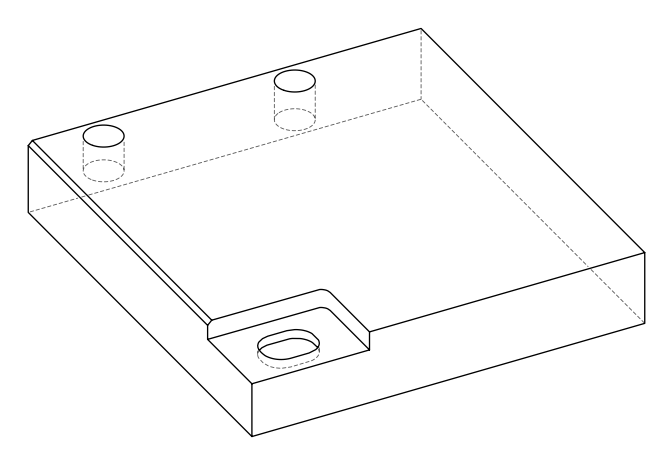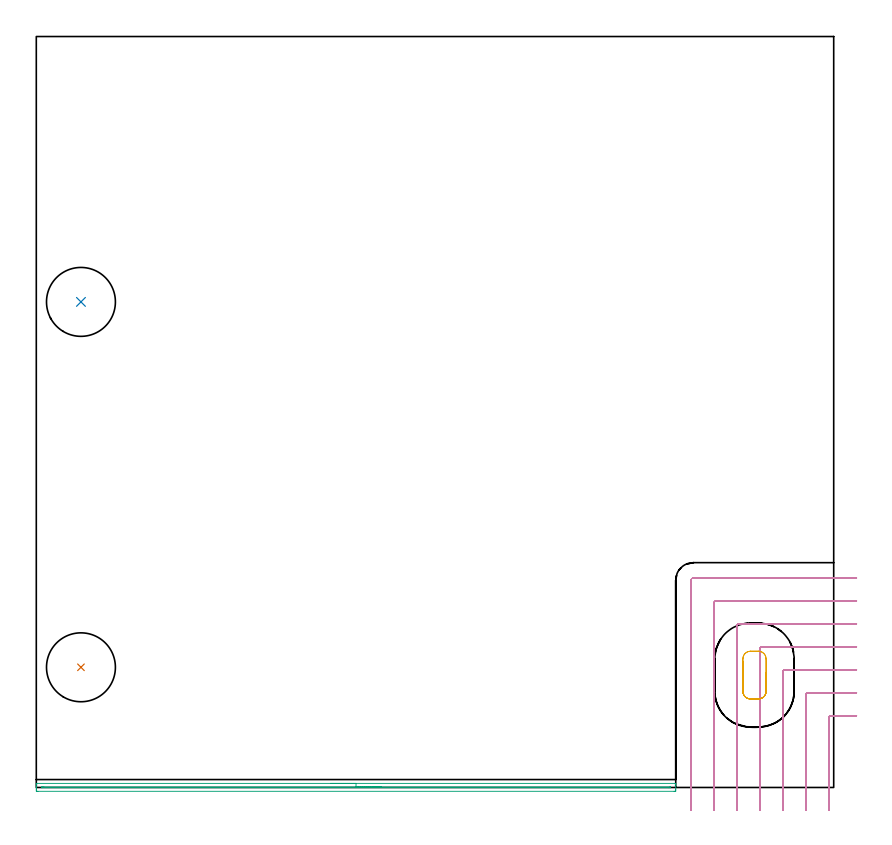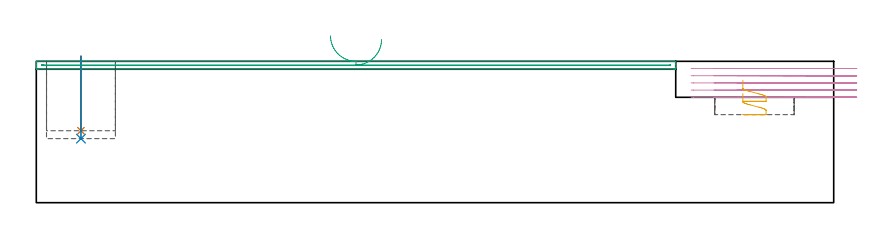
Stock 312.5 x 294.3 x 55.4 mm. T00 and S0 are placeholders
(PLAN: 5 operations, 3 tool changes, 12.8 min)
(1 INDEXABLE_INSERT_DRILL_BLIND_HOLE_FROM_SOLID | STEP1POCKET | UGT0302_006 | 0.12 min | 15562 mm3)
(2 INDEXABLE_INSERT_DRILL_BLIND_HOLE_FROM_SOLID_1 | STEP1POCKET_1 | UGT0302_006 | 0.13 min | 17338 mm3)
(3 AREA_MILL | FG_CHAMFER_SURFACE | UGT0205_001 | 4.15 min | 1219 mm3)
(4 MILL_CORNER_NOTCH_RECTANGULAR | CORNER_NOTCH_RECTANGULAR | UGT0201_130 | Follow Part, ap 3, ae 75% | 7.93 min | 76744 mm3)
(5 MILL_RECTANGULAR_POCKET | POCKET_RECTANGULAR_STRAIGHT | UGT0201_105 | Follow Part, ap 5.5, ae 75% | 0.47 min | 7461 mm3)
(TOOL UGT0302_006 | Indexable Insert Drill 27mm | D27 PA180 FL50 Z2)
(TOOL UGT0205_001 | Chamfer Mill 20 x 3 x 45 deg. | D20 FL50 Z2)
(TOOL UGT0201_130 | Carbide End Mill 12.0 | D12 FL15 Z4)
(TOOL UGT0201_105 | End Mill 22 mm | D22 FL25 Z2)
(OP 1 INDEXABLE_INSERT_DRILL_BLIND_HOLE_FROM_SOLID)
G17 G21 G94 G90
T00 M6
G54
G17 G0 G90 X17.5 Y47.1 S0 M3
G43 Z65.4 H0
G94 G81 G98 Z28.2 F250. R57.4
G80
M5
M2
(OP 2 INDEXABLE_INSERT_DRILL_BLIND_HOLE_FROM_SOLID_1)
G17 G21 G94 G90
T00 M6
G54
G17 G0 G90 X17.5 Y190.3 S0 M3
G43 Z65.4 H0
G94 G81 G98 Z25.1 F250. R57.4
G80
M5
M2
(OP 3 AREA_MILL)
G17 G21 G94 G90
T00 M6
G54
G17 G0 G90 X115.3 Y1.6 S1061 M3
G43 Z65.4 H0
G94 G1 X115.338 Z64.528 F250.
X115.452 Z63.663
X115.641 Z62.812
X115.903 Z61.98
X116.237 Z61.174
X116.64 Z60.4
X117.108 Z59.664
X117.64 Z58.972
X118.229 Z58.329
X118.872 Z57.739
X119.564 Z57.208
X120.3 Z56.74
X121.074 Z56.337
X121.88 Z56.003
X122.712 Z55.741
X123.563 Z55.552
X124.428 Z55.438
X125.3 Z55.4
X250.424
X250.59 Y1.597 Z55.388
X250.598 Y1.503 Z55.295
X250.6 Y1.403 Z55.202
Y1.169 Z54.968
Y0.484 Z54.278
Y-0.726 Z53.071
X250.596 Y-1.251 Z52.544
X250.59 Y-1.493 Z52.301
X250.232 Y-1.498 Z52.3
X249.977 Y-1.5
X0.623
X0.368 Y-1.498
X0.01 Y-1.493 Z52.301
X0. Y-1.251 Z52.544
Y-0.726 Z53.071
Y-0.384 Z53.412
Y0.141 Z53.937
Y0.484 Z54.278
Y1.169 Z54.968
Y1.403 Z55.202
X0.002 Y1.503 Z55.295
X0.01 Y1.597 Z55.388
X0.177 Y1.6 Z55.4
X125.3
Y0.186 Z53.986
X248.189 Y0.185 Z53.985
X248.498 Y0.184 Z53.984
X248.56 Y0.181 Z53.981
X248.585 Y0.179 Z53.979
X248.59 Y0.168 Z53.968
X248.596 Y0.088 Z53.888
X248.59 Y-0.061 Z53.739
X248.588 Y-0.079 Z53.721
X248.556 Y-0.081 Z53.719
X248.469 Y-0.083 Z53.717
X248.189 Y-0.085 Z53.715
X247.882 Y-0.086 Z53.714
X2.411 Y-0.085 Z53.715
X2.102 Y-0.084 Z53.716
X2.04 Y-0.081 Z53.719
X2.015 Y-0.079 Z53.721
X2.01 Y-0.068 Z53.732
X2.007 Y0.008 Z53.808
X2.024 Y0.179 Z53.979
X2.205 Y0.182 Z53.982
X2.411 Y0.184 Z53.984
X2.718 Y0.185 Z53.985
X2.998 Y0.186 Z53.986
X125.3
X126.172 Z54.024
X127.036 Z54.138
X127.888 Z54.326
X128.72 Z54.589
X129.526 Z54.923
X130.3 Z55.325
X131.036 Z55.794
X131.728 Z56.325
X132.371 Z56.915
X132.96 Z57.558
X133.491 Z58.25
X133.96 Z58.986
X134.363 Z59.76
X134.697 Z60.565
X134.959 Z61.397
X135.148 Z62.249
X135.262 Z63.114
X135.3 Z63.986
G0 Z65.4
M5
M2
(OP 4 MILL_CORNER_NOTCH_RECTANGULAR)
G17 G21 G94 G90
T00 M6
G54
G17 G0 G90 X321.5 Y28.1 S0 M3
G43 Z65.4 H0
Z52.58
G94 G1 X318.5 F250.
X311.195 F500.
G3 X310.6 Y27.505 R0.6
G1 Y-6.
Y-9. F250.
G0 Z65.4
X321.5 Y37.1
Z52.58
G1 X318.5
X302.196 F500.
G3 X301.6 Y36.504 R0.6
G1 Y-6.
Y-9. F250.
G0 Z65.4
X321.5 Y46.1
Z52.58
G1 X318.5
X293.196 F500.
G3 X292.6 Y45.504 R0.6
G1 Y-6.
Y-9. F250.
G0 Z65.4
X321.5 Y55.1
Z52.58
G1 X318.5
X284.196 F500.
G3 X283.6 Y54.504 R0.6
G1 Y-6.
Y-9. F250.
G0 Z65.4
X321.5 Y64.1
Z52.58
G1 X318.5
X275.196 F500.
G3 X274.6 Y63.504 R0.6
G1 Y-6.
Y-9. F250.
G0 Z65.4
X321.5 Y73.1
Z52.58
G1 X318.5
X266.197 F500.
G3 X265.6 Y72.503 R0.6
G1 Y-6.
Y-9. F250.
G0 Z65.4
X321.5 Y82.1
Z52.58
G1 X318.5
X257.5 F500.
G3 X256.6 Y81.2 R0.9
G1 Y-6.
Y-9. F250.
G0 Z65.4
X321.5 Y28.1
Z49.76
G1 X318.5
X311.195 F500.
G3 X310.6 Y27.505 R0.6
G1 Y-6.
Y-9. F250.
G0 Z65.4
X321.5 Y37.1
Z49.76
G1 X318.5
X302.196 F500.
G3 X301.6 Y36.504 R0.6
G1 Y-6.
Y-9. F250.
G0 Z65.4
X321.5 Y46.1
Z49.76
G1 X318.5
X293.196 F500.
G3 X292.6 Y45.504 R0.6
G1 Y-6.
Y-9. F250.
G0 Z65.4
X321.5 Y55.1
Z49.76
G1 X318.5
X284.196 F500.
G3 X283.6 Y54.504 R0.6
G1 Y-6.
Y-9. F250.
G0 Z65.4
X321.5 Y64.1
Z49.76
G1 X318.5
X275.197 F500.
G3 X274.6 Y63.504 R0.6
G1 Y-6.
Y-9. F250.
G0 Z65.4
X321.5 Y73.1
Z49.76
G1 X318.5
X266.197 F500.
G3 X265.6 Y72.503 R0.6
G1 Y-6.
Y-9. F250.
G0 Z65.4
X321.5 Y82.1
Z49.76
G1 X318.5
X257.5 F500.
G3 X256.6 Y81.2 R0.9
G1 Y-6.
Y-9. F250.
G0 Z65.4
X321.5 Y28.1
Z46.94
G1 X318.5
X311.195 F500.
G3 X310.6 Y27.505 R0.6
G1 Y-6.
Y-9. F250.
G0 Z65.4
X321.5 Y37.1
Z46.94
G1 X318.5
X302.196 F500.
G3 X301.6 Y36.504 R0.6
G1 Y-6.
Y-9. F250.
G0 Z65.4
X321.5 Y46.1
Z46.94
G1 X318.5
X293.196 F500.
G3 X292.6 Y45.504 R0.6
G1 Y-6.
Y-9. F250.
G0 Z65.4
X321.5 Y55.1
Z46.94
G1 X318.5
X284.196 F500.
G3 X283.6 Y54.504 R0.6
G1 Y-6.
Y-9. F250.
G0 Z65.4
X321.5 Y64.1
Z46.94
G1 X318.5
X275.197 F500.
G3 X274.6 Y63.504 R0.6
G1 Y-6.
Y-9. F250.
G0 Z65.4
X321.5 Y73.1
Z46.94
G1 X318.5
X266.197 F500.
G3 X265.6 Y72.503 R0.6
G1 Y-6.
Y-9. F250.
G0 Z65.4
X321.5 Y82.1
Z46.94
G1 X318.5
X257.5 F500.
G3 X256.6 Y81.2 R0.9
G1 Y-6.
Y-9. F250.
G0 Z65.4
X321.5 Y28.1
Z44.12
G1 X318.5
X311.195 F500.
G3 X310.6 Y27.505 R0.6
G1 Y-6.
Y-9. F250.
G0 Z65.4
X321.5 Y37.1
Z44.12
G1 X318.5
X302.196 F500.
G3 X301.6 Y36.504 R0.6
G1 Y-6.
Y-9. F250.
G0 Z65.4
X321.5 Y46.1
Z44.12
G1 X318.5
X293.196 F500.
G3 X292.6 Y45.504 R0.6
G1 Y-6.
Y-9. F250.
G0 Z65.4
X321.5 Y55.1
Z44.12
G1 X318.5
X284.196 F500.
G3 X283.6 Y54.504 R0.6
G1 Y-6.
Y-9. F250.
G0 Z65.4
X321.5 Y64.1
Z44.12
G1 X318.5
X275.197 F500.
G3 X274.6 Y63.504 R0.6
G1 Y-6.
Y-9. F250.
G0 Z65.4
X321.5 Y73.1
Z44.12
G1 X318.5
X266.197 F500.
G3 X265.6 Y72.503 R0.6
G1 Y-6.
Y-9. F250.
G0 Z65.4
X321.5 Y82.1
Z44.12
G1 X318.5
X257.5 F500.
G3 X256.6 Y81.2 R0.9
G1 Y-6.
Y-9. F250.
G0 Z65.4
X321.5 Y28.1
Z41.3
G1 X318.5
X311.195 F500.
G3 X310.6 Y27.505 R0.6
G1 Y-6.
Y-9. F250.
G0 Z65.4
X321.5 Y37.1
Z41.3
G1 X318.5
X302.196 F500.
G3 X301.6 Y36.504 R0.6
G1 Y-6.
Y-9. F250.
G0 Z65.4
X321.5 Y46.1
Z41.3
G1 X318.5
X293.196 F500.
G3 X292.6 Y45.504 R0.6
G1 Y-6.
Y-9. F250.
G0 Z65.4
X321.5 Y55.1
Z41.3
G1 X318.5
X284.196 F500.
G3 X283.6 Y54.504 R0.6
G1 Y-6.
Y-9. F250.
G0 Z65.4
X321.5 Y64.1
Z41.3
G1 X318.5
X275.197 F500.
G3 X274.6 Y63.504 R0.6
G1 Y-6.
Y-9. F250.
G0 Z65.4
X321.5 Y73.1
Z41.3
G1 X318.5
X266.197 F500.
G3 X265.6 Y72.503 R0.6
G1 Y-6.
Y-9. F250.
G0 Z65.4
X321.5 Y82.1
Z41.3
G1 X318.5
X257.5 F500.
G3 X256.6 Y81.2 R0.9
G1 Y-6.
Y-9. F250.
G0 Z65.4
M5
M2
(OP 5 MILL_RECTANGULAR_POCKET)
G17 G21 G94 G90
T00 M6
G54
G17 G0 G90 X276.9 Y49.515 S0 M3
G43 Z65.4 H0
Z47.95
G94 G1 Y37.7 Z44.784 F250.
Y37.527 Z44.738
X276.967 Y37.046 Z44.608
X277.111 Y36.582 Z44.477
X277.327 Y36.148 Z44.347
X277.61 Y35.754 Z44.217
X277.954 Y35.41 Z44.087
X278.348 Y35.127 Z43.957
X278.782 Y34.911 Z43.827
X279.246 Y34.767 Z43.697
X279.727 Y34.7 Z43.567
X283.173 Z42.643
X283.654 Y34.767 Z42.513
X284.118 Y34.911 Z42.383
X284.552 Y35.127 Z42.253
X284.946 Y35.41 Z42.123
X285.29 Y35.754 Z41.993
X285.573 Y36.148 Z41.863
X285.789 Y36.582 Z41.733
X285.933 Y37.046 Z41.603
X286. Y37.527 Z41.473
Y37.7 Z41.426
Y44.05 Z39.725
Y50.4 F500.
G3 X283. Y53.4 R3.
G1 X279.9
G3 X276.9 Y50.4 R3.
G1 Y37.7
G3 X279.9 Y34.7 R3.
G1 X283.
G3 X286. Y37.7 R3.
G1 Y44.05
Y45.05
G0 X276.9 Y49.515 Z42.725
G1 Y37.7 Z39.559 F250.
Y37.527 Z39.513
X276.967 Y37.046 Z39.383
X277.111 Y36.582 Z39.252
X277.327 Y36.148 Z39.122
X277.61 Y35.754 Z38.992
X277.954 Y35.41 Z38.862
X278.348 Y35.127 Z38.732
X278.782 Y34.911 Z38.602
X279.246 Y34.767 Z38.472
X279.727 Y34.7 Z38.342
X283.173 Z37.419
X283.654 Y34.767 Z37.288
X284.118 Y34.911 Z37.158
X284.552 Y35.127 Z37.028
X284.946 Y35.41 Z36.898
X285.29 Y35.754 Z36.768
X285.573 Y36.148 Z36.638
X285.789 Y36.582 Z36.508
X285.933 Y37.046 Z36.378
X286. Y37.527 Z36.248
Y37.7 Z36.201
Y44.05 Z34.5
Y50.4 F500.
G3 X283. Y53.4 R3.
G1 X279.9
G3 X276.9 Y50.4 R3.
G1 Y37.7
G3 X279.9 Y34.7 R3.
G1 X283.
G3 X286. Y37.7 R3.
G1 Y44.05
Y45.05
G0 Z65.4
M5
M2
